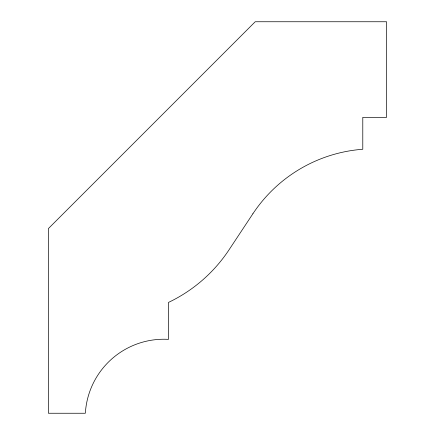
<?xml version="1.0" encoding="UTF-8"?>
<svg xmlns="http://www.w3.org/2000/svg" width="435" height="435" viewBox="0 0 435 435"><rect width="100%" height="100%" fill="white"/><g stroke="black" fill="none" stroke-linecap="round" stroke-linejoin="round"><path stroke-width="0.65" d="M252.882 213.77L229.049 249.804A149.754 149.754 0 0 1 168.475 302.428L168.475 339.371A78.632 78.632 0 0 0 85.358 413.25L48.416 413.25L48.416 228.549L255.22 21.75L386.584 21.75L386.584 117.347L362.79 117.347L362.79 149.259A144.784 144.784 0 0 0 252.882 213.77"/></g></svg>
